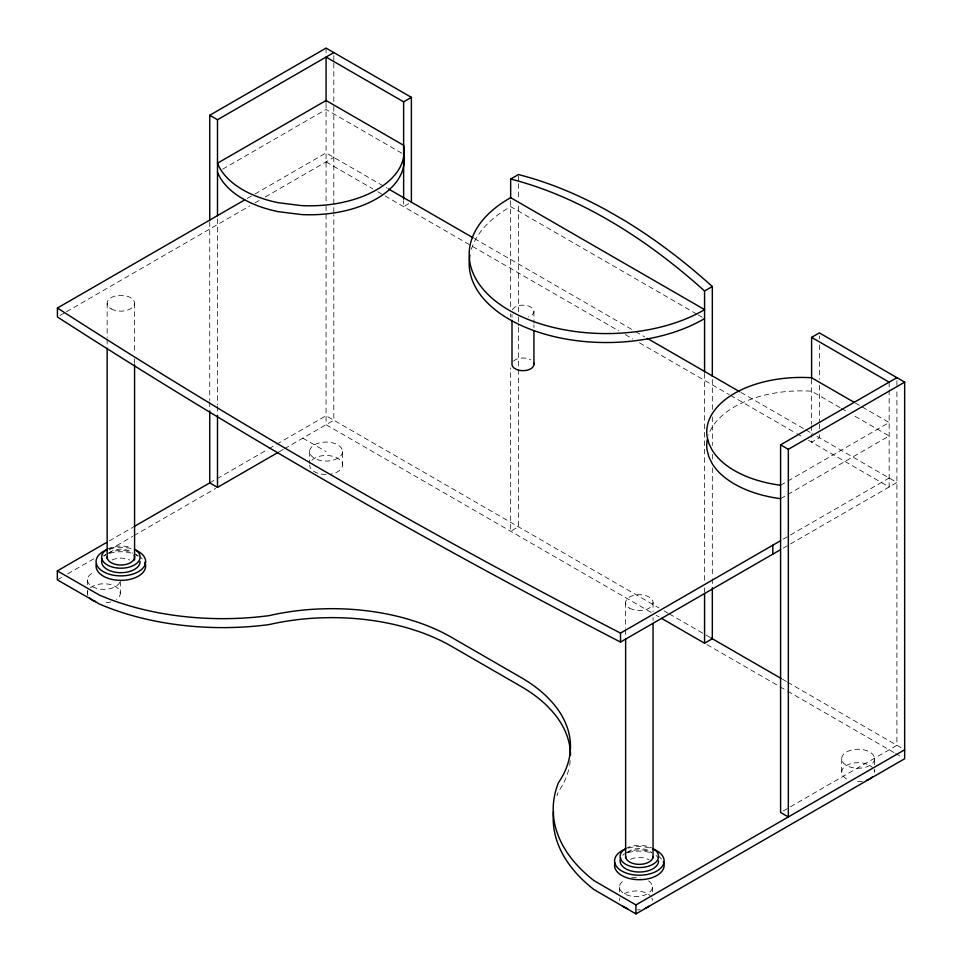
<?xml version="1.0" encoding="UTF-8"?>
<svg xmlns="http://www.w3.org/2000/svg" width="962" height="962" viewBox="0 0 962 962"><rect width="100%" height="100%" fill="white"/><g stroke="black" fill="none" stroke-linecap="round" stroke-linejoin="round"><path stroke-width="0.72" stroke-dasharray="4.81 3.61" d="M570.165 760.665L570.009 762.782A169.132 97.655 0 0 1 568.927 768.686M222.667 169.168L326.07 109.464L403.631 154.245M247.222 198.449L253.691 194.709M254.978 193.963L326.07 152.922L387.193 188.203M60.005 315.488L65.175 312.506M66.462 311.76L249.807 205.904M254.978 202.922L260.149 199.94M265.32 196.945L333.826 157.395M408.802 203.667L403.631 206.65L403.631 200.661M109.259 540.909L132.636 527.416M209.74 482.9L267.905 449.326M268.951 448.713L275.661 444.841M276.743 444.216L326.07 415.74L658.97 607.936M57.335 579.858L62.518 576.851M67.713 573.857L94.985 558.116M109.259 549.867L132.636 536.375M133.934 535.63L215.716 488.407M279.341 451.683L283.237 449.434M284.536 448.677L333.826 420.214L333.826 214.634M780.579 485.233L889.153 422.534L860.713 406.12M780.579 498.665L889.153 435.978L852.957 415.079M783.164 539.213L889.153 478.006M783.164 548.16L896.909 482.491L812.433 433.718M783.164 810.978L896.909 745.309L896.909 389.646M855.543 403.138L859.427 405.375M696.753 314.069L510.666 206.626A137.121 79.161 0 0 0 471.188 249.831M698.063 314.815L704.569 318.578M840.03 407.611L811.603 391.197A94.504 54.557 0 0 0 708.465 435.101M841.329 408.357L847.787 412.085M474.326 238.504L634.271 330.856M635.569 331.601L644.672 336.868M740.908 392.424L804.629 429.208M805.928 429.966L811.134 432.96M326.07 161.881L372.895 188.901M377.777 191.727L618.674 330.808M625.168 334.56L632.972 339.057M639.477 342.821L729.208 394.624M730.507 395.37L795.526 432.912M796.825 433.658L803.33 437.409M808.537 440.416L889.153 486.964L889.153 389.634M664.129 610.918L668.025 613.167M669.336 613.912L712.325 638.732M782.455 679.22L786.351 681.481M787.65 682.226L902.079 748.292M651.214 612.409L326.07 424.699L326.07 204.16M656.324 615.367L659.018 616.919M707.034 644.636L786.351 690.427M787.65 691.185L894.263 752.741M895.562 753.486L902.067 757.238M302.802 438.131L326.07 451.563M896.909 380.663L896.909 388.179M889.153 382.142L889.153 388.143M874.59 758.741A16.45 9.5 0 0 1 849.903 766.967A16.45 9.5 0 0 1 849.903 750.516A16.45 9.5 0 0 1 874.59 758.741L874.59 767.7M874.59 769.191L874.59 772.173A16.45 9.5 0 0 0 874.025 769.72M841.678 758.741L841.678 772.173M819.359 335.882L819.359 338.877M819.359 344.877L819.359 379.317M819.359 385.305L819.359 422.739M819.359 424.23L819.359 428.727M819.359 434.716L819.359 437.71L811.603 442.183L811.603 436.195M811.603 379.256L811.603 424.218M811.603 425.721L811.603 434.704M712.325 379.437L712.325 409.415M712.325 416.907L712.325 445.394M712.325 454.377L712.325 458.874M712.325 467.869L712.325 577.284M712.325 578.787L712.325 586.279M704.569 373.424L704.569 581.757M704.569 587.758L704.569 592.255M653.054 602.573L653.054 611.591M653.054 617.592L653.054 620.598M652.38 887.036L652.38 893.001M625.637 602.573L625.637 628.114M625.637 629.617L625.637 635.617M619.468 887.036L619.468 893.001M533.934 311.472L533.934 323.22M533.934 324.687L533.934 327.633M518.422 176.07L518.422 182.058M518.422 183.562L518.422 200.048M518.422 206.048L518.422 315.452M518.422 316.955L518.422 325.95M518.422 327.441L518.422 526.791L510.666 531.264L510.666 367.893M512 314.418L512 317.352M510.666 200.661L510.666 307.948M510.666 313.937L510.666 316.931M342.532 451.563A16.45 9.5 0 0 1 317.845 459.788A16.45 9.5 0 0 1 317.845 443.338A16.45 9.5 0 0 1 342.532 451.563L342.532 464.995M333.826 55.568L333.826 61.58M333.826 63.059L333.826 105.099M333.826 106.481L333.826 213.143M326.07 48.1L326.07 54.1M326.07 103.475L326.07 202.657M309.62 451.563L309.62 463.504M217.496 218.783L217.496 404.858M217.496 406.349L217.496 413.852M209.74 221.813L209.74 400.372M209.74 401.875L209.74 409.379M134.572 303.234L134.572 352.789M134.572 358.802L134.572 363.311M120.322 581.349L120.322 593.289M107.155 303.234L107.155 337.77M107.155 339.273L107.155 346.789M87.41 579.858L87.41 588.804M87.41 590.295L87.41 593.289M568.626 769.853A169.132 97.655 0 0 1 558.465 791.594A206.818 119.408 0 0 0 556.926 795.814M512.373 309.836A10.967 6.337 0 0 1 529.641 306.457A10.967 6.337 0 0 1 528.451 316.955M513.467 361.171A10.967 6.337 0 0 1 530.723 359.86M112.049 559.992A13.708 7.912 0 0 1 129.678 559.992M107.251 549.242A19.24 11.111 0 0 1 130.483 547.474M104.197 556.024A19.24 11.111 0 0 1 106.121 554.437M107.251 553.715A19.24 11.111 0 0 1 130.483 551.947M134.464 553.715A19.24 11.111 0 0 1 137.53 556.024M108.995 553.138A13.708 7.912 0 0 1 132.732 553.138M103.343 555.94A24.771 14.298 0 0 1 105.784 554.701M109.608 553.306A24.771 14.298 0 0 1 132.119 553.306M135.943 554.701A24.771 14.298 0 0 1 138.384 555.94M139.49 556.613A24.771 14.298 0 0 1 142.316 558.898M109.608 548.833A24.771 14.298 0 0 1 133.249 549.182M630.531 859.331A13.708 7.912 0 0 1 649.049 859.8M625.745 848.58A19.24 11.111 0 0 1 651.719 847.931M622.679 855.362A19.24 11.111 0 0 1 624.615 853.775M625.745 853.066A19.24 11.111 0 0 1 651.719 852.416M656.012 855.362A19.24 11.111 0 0 1 657.936 858.044M627.477 852.488A13.708 7.912 0 0 1 651.226 852.488M628.09 852.657A24.771 14.298 0 0 1 651.731 853.005M657.972 855.964A24.771 14.298 0 0 1 662.626 860.509M628.09 848.171A24.771 14.298 0 0 1 651.731 848.532M119.757 582.311A16.45 9.5 0 0 1 94.432 587.638A16.45 9.5 0 0 1 94.432 572.065M90.392 587.842A16.45 9.5 0 0 1 113.877 585.75A16.45 9.5 0 0 1 116.462 599.398M110.822 601.899A16.45 9.5 0 0 1 103.872 602.789M87.975 595.743A16.45 9.5 0 0 1 87.975 590.824M862.397 781.348A16.45 9.5 0 0 1 855.278 781.529M846.5 778.895A16.45 9.5 0 0 1 848.123 764.646A16.45 9.5 0 0 1 872.378 767.423M640.187 909.643A16.45 9.5 0 0 1 637.361 909.932M619.468 900.468A16.45 9.5 0 0 1 620.033 898.003M624.29 893.746A16.45 9.5 0 0 1 650.18 895.718M651.815 898.003A16.45 9.5 0 0 1 652.38 900.468M648.532 880.927A16.45 9.5 0 0 1 646.861 894.131A16.45 9.5 0 0 1 623.953 893.554A16.45 9.5 0 0 1 624.29 880.314M631.661 877.861A16.45 9.5 0 0 1 640.187 877.861M311.82 460.245A16.45 9.5 0 0 1 339.129 459.211A16.45 9.5 0 0 1 330.339 474.17M326.07 474.494A16.45 9.5 0 0 1 309.62 464.995M111.171 308.826A13.708 7.912 0 0 0 134.103 305.279A13.708 7.912 0 0 0 117.316 295.587A13.708 7.912 0 0 0 111.171 308.826M629.653 608.176A13.708 7.912 0 0 0 652.597 604.629A13.708 7.912 0 0 0 635.798 594.937A13.708 7.912 0 0 0 629.653 608.176"/><path stroke-width="1.44" d="M209.74 220.31L209.74 115.272L326.07 48.1L411.387 97.354L411.387 202.176M209.74 115.272L217.496 119.745L333.826 52.573M326.07 101.984L326.07 57.059L403.631 101.84L411.387 97.354M780.579 549.663L620.514 642.075C427.934 542.484 239.67 434.451 57.431 316.979L57.431 308.02L244.637 199.94M510.666 198.533L510.666 179.04L518.422 174.567A507.251 292.857 60 0 1 607.19 210.51L623.556 219.949A507.251 292.857 60 0 1 712.325 286.52L712.325 376.443M570.49 755.362A169.132 97.655 0 0 0 551.972 711.026L547.017 705.819A169.132 97.655 0 0 0 522.029 687.024L450.3 645.61A169.132 97.655 0 0 0 417.736 631.18L408.73 628.318A169.132 97.655 0 0 0 329.365 617.64L319.083 617.905A169.132 97.655 0 0 0 269.168 624.578A206.818 119.408 0 0 1 99.447 604.064L57.335 579.858L57.335 570.899L106.662 542.412M133.934 526.671L210.534 482.443M209.74 410.882L209.74 482.9L217.496 487.385L278.246 452.308M510.666 179.04A507.251 292.857 60 0 1 704.569 290.993L712.325 286.52M854.256 402.393L811.603 377.765L811.603 337.373L819.359 332.888L904.665 382.142L904.665 758.741L635.93 913.9L593.999 889.585A206.818 119.408 0 0 1 553.547 811.459M904.665 382.142L788.335 449.314L788.335 816.954L780.579 812.481L780.579 444.841L896.909 377.669M57.431 308.02C239.67 425.493 427.934 533.525 620.514 633.116L780.579 540.704M661.615 618.422L704.569 643.217L712.325 638.732L712.325 587.77M635.93 913.9L635.93 904.941L904.665 749.783M811.603 337.373L889.153 382.142M388.492 188.961L473.027 237.758M647.282 338.359L739.61 391.666M780.579 444.841L788.335 449.314M710.942 637.938L781.144 678.475M57.335 570.899L99.447 595.105A206.818 119.408 0 0 0 269.168 615.62A169.132 97.655 0 0 1 319.083 608.958L329.365 608.693A169.132 97.655 0 0 1 408.73 619.36L417.736 622.222A169.132 97.655 0 0 1 450.3 636.652L522.029 678.066A169.132 97.655 0 0 1 547.017 696.861L551.972 702.068A169.132 97.655 0 0 1 570.466 747.883L570.009 753.823A169.132 97.655 0 0 1 558.465 782.647A206.818 119.408 0 0 0 593.999 880.627L635.93 904.941M772.823 545.177L772.823 554.136M704.569 290.993L704.569 371.933M704.569 593.746L704.569 643.217M653.054 623.604L653.054 857.888M625.637 638.624L625.637 857.888M620.514 633.116L620.514 642.075M533.934 330.567L533.934 364.333M512 320.286L512 364.333A10.967 6.337 0 0 0 524.398 370.61A10.967 6.337 0 0 0 533.561 362.698M403.631 101.84L403.631 199.17M217.496 119.745L217.496 215.777M217.496 415.356L217.496 487.385M134.572 364.802L134.572 560.04M107.155 348.292L107.155 558.549M704.569 318.578A137.121 79.161 0 0 1 548.039 335.041A137.121 79.161 0 0 1 469.937 255.002M403.631 154.245A94.504 54.557 0 0 1 301.455 214.562L278.186 211.652A94.504 54.557 0 0 1 217.496 172.15M780.579 485.233A94.504 54.557 0 0 1 712.169 450.18L708.91 443.566L707.118 436.76A94.504 54.557 0 0 1 811.603 377.765M780.579 498.665A94.504 54.557 0 0 1 712.169 463.612L708.91 456.998L707.118 450.192A94.504 54.557 0 0 1 707.383 439.189M144.793 562.349A24.771 14.298 0 0 1 121.946 580.339A24.771 14.298 0 0 1 96.465 563.564M134.62 549.675A24.771 14.298 0 0 1 139.49 571.007A24.771 14.298 0 0 1 102.237 571.007A24.771 14.298 0 0 1 107.107 549.675M134.464 549.242A19.24 11.111 0 0 1 134.464 564.947A19.24 11.111 0 0 1 107.251 564.947A19.24 11.111 0 0 1 107.251 549.242M140.103 561.58A19.24 11.111 0 0 1 118.35 572.594A19.24 11.111 0 0 1 102.273 558.694M134.103 555.05A13.708 7.912 0 0 1 122.655 564.947A13.708 7.912 0 0 1 107.155 557.094M663.275 861.699A24.771 14.298 0 0 1 640.427 879.689A24.771 14.298 0 0 1 614.946 862.914M653.102 849.025A24.771 14.298 0 0 1 657.972 870.345A24.771 14.298 0 0 1 620.718 870.345A24.771 14.298 0 0 1 625.589 849.025M652.957 848.58A19.24 11.111 0 0 1 652.957 864.297A19.24 11.111 0 0 1 625.745 864.297A19.24 11.111 0 0 1 625.745 848.58M658.585 860.918A19.24 11.111 0 0 1 636.832 871.933A19.24 11.111 0 0 1 620.767 858.044M653.054 856.445A13.708 7.912 0 0 1 639.345 864.357A13.708 7.912 0 0 1 625.637 856.445M95.635 601.515A16.45 9.5 0 0 1 89.622 598.039M872.378 776.923A16.45 9.5 0 0 1 866.365 780.398M649.41 905.915A16.45 9.5 0 0 1 645.358 908.248M627.693 908.693A16.45 9.5 0 0 1 622.45 905.915M326.07 100.505L217.496 163.203A94.504 54.557 0 0 0 278.186 202.693L301.455 205.603A94.504 54.557 0 0 0 403.631 145.286L326.07 100.505M704.569 309.62L510.666 197.679A137.121 79.161 0 0 0 509.331 310.389A137.121 79.161 0 0 0 704.569 309.62"/></g></svg>
